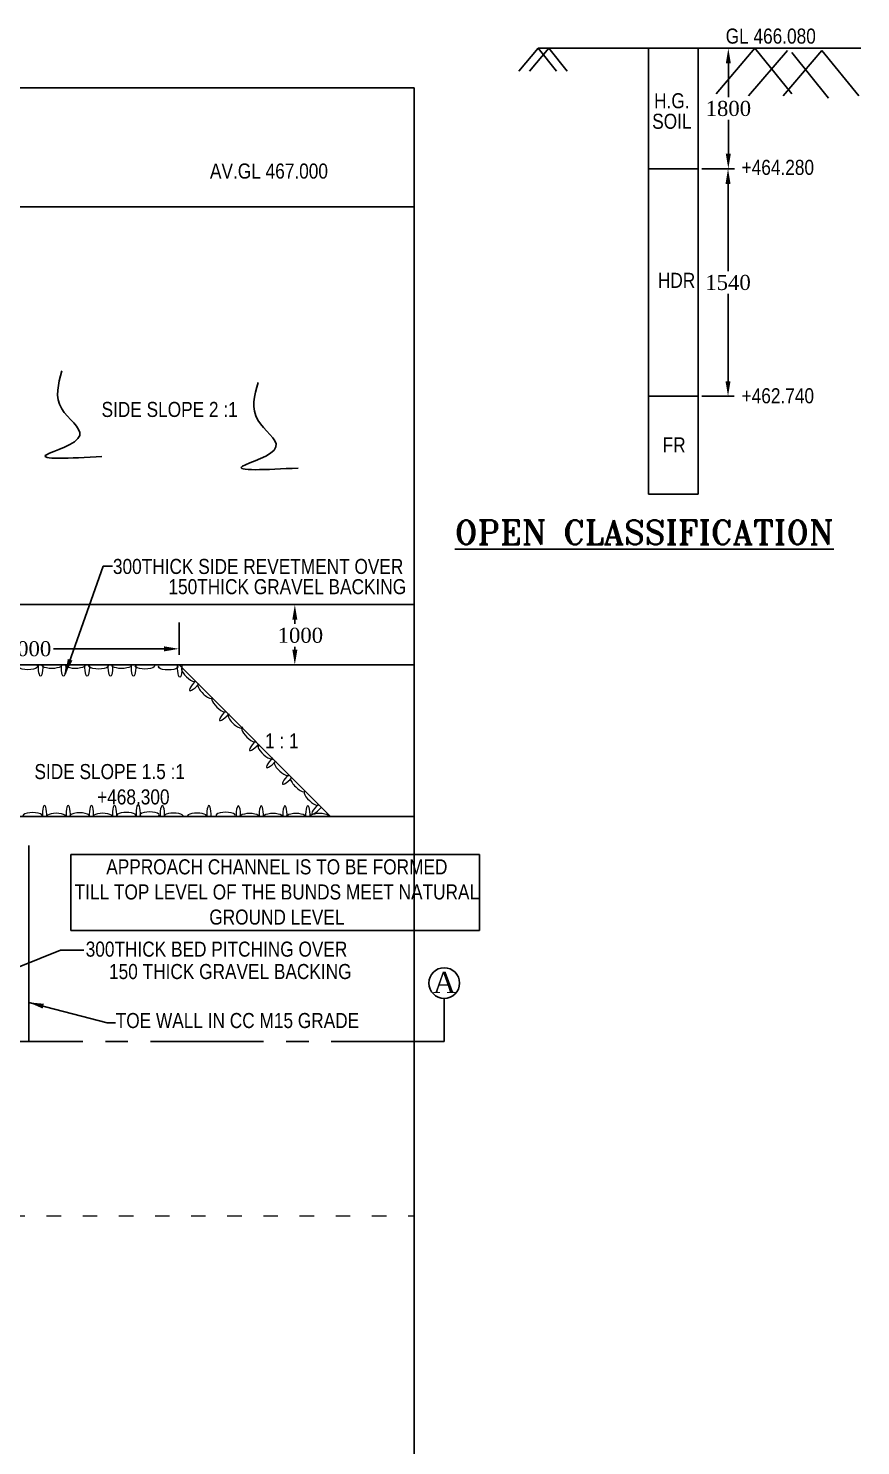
# Model space of a CAD drawing. Header units: millimetres. Extents: x 80 to 6605, y 46 to 2491.
# Drawn here: x 6129.5 to 6267.6, y 886 to 1121.1 of the extents above; entities that cross this region are included whole.
import ezdxf
from ezdxf.enums import TextEntityAlignment as Align

# ---------------------------------------------------------------- set-up
doc = ezdxf.new("R2010")
doc.units = ezdxf.units.MM
doc.linetypes.add('ACAD_ISO03W100', pattern=[30, 12, -18])
doc.linetypes.add('CENTER', pattern=[2, 1.25, -0.25, 0.25, -0.25])
for name, color, linetype in [('MAIN', 7, 'Continuous'), ('SHEET', 3, 'Continuous'), ('TEXT_GENERAL', 4, 'Continuous')]:
    doc.layers.add(name, color=color, linetype=linetype)
doc.styles.add('ARIAL NARROW', font='ARIALN.TTF')
doc.styles.add('ROMANT', font='romant')
doc.styles.get("Standard").update_dxf_attribs({"font": 'times.ttf', "height": 2.5})
doc.styles.add('TNR_2.5', font='times.ttf', dxfattribs={"height": 2.5})
doc.dimstyles.get("Standard").update_dxf_attribs({"dimtxt": 0.18, "dimasz": 0.18, "dimexe": 0.18, "dimexo": 0.0625, "dimgap": 0.09, "dimtad": 0, "dimtih": 1, "dimtoh": 1, "dimdec": 4, "dimzin": 0, "dimdsep": 46, "dimtxsty": 'Standard', "dimcen": 0.09, "dimadec": 0, "dimazin": 0, "dimtfac": 1, "dimtdec": 4, "dimtofl": 0, "dimtmove": 0, "dimatfit": 3, "dimfxl": 1, "dimtolj": 1, "dimtzin": 0, "dimarcsym": 0})
doc.dimstyles.new('STYLE_ESH', dxfattribs={"dimtxt": 2.5, "dimasz": 2.5, "dimexe": 1, "dimexo": 0.625, "dimtad": 0, "dimtih": 1, "dimtoh": 1, "dimdec": 0, "dimlfac": 100, "dimzin": 9, "dimdsep": 46, "dimtxsty": 'TNR_2.5', "dimcen": 2.5, "dimadec": 0, "dimazin": 2, "dimtfac": 1, "dimtdec": 0, "dimtofl": 0, "dimtmove": 2, "dimatfit": 3, "dimfxl": 1, "dimarcsym": 0})

# ---------------------------------------------------------------- blocks, each defined once
blk = doc.blocks.new('*D230')
at = {"color": 0, "lineweight": -2, "transparency": 16777216}
for p, q in [((6154.5, 1022.54), (6154.5, 1017.17)), ((6104.5, 1018.79), (6104.5, 1019.17)), ((6107, 1018.17), (6125.34, 1018.17)), ((6152, 1018.17), (6133.67, 1018.17))]:
    blk.add_line(p, q, dxfattribs=at)
at = {"color": 0, "transparency": 16777216}
for points in [[(6107, 1018.58), (6107, 1017.75), (6104.5, 1018.17)], [(6152, 1018.58), (6152, 1017.75), (6154.5, 1018.17)]]:
    blk.add_solid(points, dxfattribs=at)
at = {"layer": 'Defpoints', "color": 0, "transparency": 16777216}
for p in [(6154.5, 1023.17), (6104.5, 1018.17), (6154.5, 1018.17)]:
    blk.add_point(p, dxfattribs=at)
at = {"color": 0, "transparency": 16777216, "insert": (6129.5, 1018.17), "char_height": 2.5, "attachment_point": 5, "style": 'TNR_2.5'}
blk.add_mtext('5000', dxfattribs=at)
blk = doc.blocks.new('*D231')
at = {"color": 0, "lineweight": -2, "transparency": 16777216}
for p, q in [((6181.03, 1025.51), (6172.71, 1025.51)), ((6173.71, 1023.01), (6173.71, 1022.3)), ((6173.71, 1018.01), (6173.71, 1018.51)), ((6181.03, 1015.51), (6172.71, 1015.51))]:
    blk.add_line(p, q, dxfattribs=at)
at = {"color": 0, "transparency": 16777216}
for points in [[(6173.3, 1023.01), (6174.13, 1023.01), (6173.71, 1025.51)], [(6173.3, 1018.01), (6174.13, 1018.01), (6173.71, 1015.51)]]:
    blk.add_solid(points, dxfattribs=at)
at = {"layer": 'Defpoints', "color": 0, "transparency": 16777216}
for p in [(6181.66, 1025.51), (6173.71, 1015.51), (6181.66, 1015.51)]:
    blk.add_point(p, dxfattribs=at)
at = {"color": 0, "transparency": 16777216, "insert": (6174.63, 1020.4), "char_height": 2.5, "attachment_point": 5, "style": 'TNR_2.5'}
blk.add_mtext('1000', dxfattribs=at)
blk = doc.blocks.new('*D246')
at = {"color": 0, "lineweight": -2, "transparency": 16777216}
for p, q in [((6241.3, 1117.81), (6246.68, 1117.81)), ((6245.68, 1115.31), (6245.68, 1109.71)), ((6245.68, 1100.31), (6245.68, 1105.92)), ((6241.3, 1097.81), (6246.68, 1097.81))]:
    blk.add_line(p, q, dxfattribs=at)
at = {"color": 0, "transparency": 16777216}
for points in [[(6245.26, 1115.31), (6246.09, 1115.31), (6245.68, 1117.81)], [(6245.26, 1100.31), (6246.09, 1100.31), (6245.68, 1097.81)]]:
    blk.add_solid(points, dxfattribs=at)
at = {"layer": 'Defpoints', "color": 0, "transparency": 16777216}
for p in [(6240.68, 1117.81), (6240.68, 1097.81), (6245.68, 1097.81)]:
    blk.add_point(p, dxfattribs=at)
at = {"color": 0, "transparency": 16777216, "insert": (6245.68, 1107.81), "char_height": 2.5, "attachment_point": 5, "style": 'TNR_2.5'}
blk.add_mtext('1800', dxfattribs=at)
blk = doc.blocks.new('*D247')
at = {"color": 0, "lineweight": -2, "transparency": 16777216}
for p, q in [((6241.93, 1097.81), (6246.63, 1097.81)), ((6245.63, 1095.31), (6245.63, 1080.84)), ((6245.63, 1062.57), (6245.63, 1077.05)), ((6241.3, 1060.07), (6246.63, 1060.07))]:
    blk.add_line(p, q, dxfattribs=at)
at = {"color": 0, "transparency": 16777216}
for points in [[(6245.21, 1095.31), (6246.04, 1095.31), (6245.63, 1097.81)], [(6245.21, 1062.57), (6246.04, 1062.57), (6245.63, 1060.07)]]:
    blk.add_solid(points, dxfattribs=at)
at = {"layer": 'Defpoints', "color": 0, "transparency": 16777216}
for p in [(6241.3, 1097.81), (6240.68, 1060.07), (6245.63, 1060.07)]:
    blk.add_point(p, dxfattribs=at)
at = {"color": 0, "transparency": 16777216, "insert": (6245.63, 1078.94), "char_height": 2.5, "attachment_point": 5, "style": 'TNR_2.5'}
blk.add_mtext('1540', dxfattribs=at)

msp = doc.modelspace()

# ---------------------------------------------------------------- linework, layer by layer
at = {"color": 0}
for p, q in [((6214.10996, 1117.81475), (6210.87796, 1114.03822)), ((6215.89696, 1117.81475), (6212.66496, 1114.03822)), ((6214.10996, 1117.81475), (6245.67818, 1117.81475)), ((6214.10996, 1117.81475), (6217.1624, 1114.03822)), ((6214.20494, 1117.81475), (6221.63929, 1117.81475)), ((6215.89696, 1117.81475), (6218.9494, 1114.03822)), ((6232.41383, 1117.92941), (6232.41383, 1043.81475)), ((6240.67818, 1043.81475), (6240.67818, 1117.81475)), ((6240.67818, 1117.81475), (6267.64932, 1117.81475)), ((6250.0962, 1117.81475), (6243.6322, 1110.2617)), ((6255.48287, 1117.45601), (6249.01887, 1109.90296)), ((6250.0962, 1117.81475), (6256.20109, 1110.2617)), ((6261.22865, 1117.45601), (6254.76465, 1109.90296)), ((6256.20109, 1117.09728), (6262.30598, 1109.54423)), ((6261.22865, 1117.45601), (6267.33354, 1109.90296)), ((6193.51275, 1111.22261), (5885.26264, 1111.22261)), ((6193.51275, 1111.22261), (6193.51275, 858.24661)), ((6232.41383, 1097.81475), (6240.67818, 1097.81475)), ((6193.51275, 1091.51216), (6127.26459, 1091.51216)), ((6232.41383, 1060.06868), (6240.67818, 1060.06868)), ((6232.41383, 1043.81475), (6240.67818, 1043.81475)), ((6193.51275, 1025.51216), (6099.50277, 1025.51216)), ((6193.51275, 1015.51216), (6104.50277, 1015.51216)), ((6179.64304, 990.37189), (6154.50277, 1015.51216)), ((6193.51275, 990.37189), (6104.50277, 990.37189)), ((6129.53072, 985.54466), (6129.53072, 953.01216)), ((6136.55, 984.04477), (6136.55, 971.41712)), ((6204.38138, 984.04477), (6136.55, 984.04477)), ((6204.38138, 971.41712), (6204.38138, 984.04477)), ((6136.55, 971.41712), (6204.38138, 971.41712))]:
    msp.add_line(p, q, dxfattribs=at)
at = {"color": 0, "linetype": 'CENTER', "ltscale": 15}
msp.add_line((6198.51275, 953.01216), (5896.55924, 953.01216), dxfattribs=at)
at = {"color": 0}
msp.add_circle((6198.51275, 962.71216), 2.54951, dxfattribs=at)
at = {"color": 0, "lineweight": 5, "extrusion": (0, 0, -1)}
for centre, major_axis, ratio, start_param, end_param in [((6129.39444, 1015.23508), (1.60801, 0), 0.328798741, -0.284518735, 3.426111389), ((6131.506, 1015.1462), (0, -1.5163), 0.238983774, 4.478047346, 8.088323268), ((6133.36313, 1015.4404), (-1.60801, 0), 0.328798741, 3.031898939, 6.392879022), ((6135.31087, 1015.1462), (0, -1.5163), 0.238983774, 4.478047346, 8.088323268), ((6137.25861, 1015.4404), (-1.60801, 0), 0.328798741, 3.031898939, 6.392879022), ((6139.2356, 1015.1462), (0, -1.5163), 0.238983774, 4.478047346, 8.088323268), ((6141.13143, 1015.34988), (1.60801, 0), 0.328798741, -0.284518735, 3.426111389), ((6143.10182, 1015.1462), (0, -1.5163), 0.238983774, 4.478047346, 8.088323268), ((6144.95895, 1015.4404), (-1.60801, 0), 0.328798741, 3.031898939, 6.392879022), ((6146.93594, 1015.1462), (0, -1.5163), 0.238983774, 4.478047346, 8.088323268), ((6148.83177, 1015.34988), (1.60801, 0), 0.328798741, -0.284518735, 3.426111389), ((6152.68794, 1015.19446), (1.60801, 0), 0.328798741, -0.284518735, 3.426111389), ((6154.60995, 1014.99078), (0, -1.5163), 0.238983774, 4.478047346, 8.088323268)]:
    msp.add_ellipse(centre, major_axis=major_axis, ratio=ratio, start_param=start_param, end_param=end_param, dxfattribs=at)
at = {"color": 0, "lineweight": 5}
for centre, major_axis, ratio, start_param, end_param in [((6156.08589, 1013.89497), (1.16081, -1.11276), 0.328798741, 3.031898939, 6.392879022), ((6157.28834, 1012.33474), (-1.04929, -1.0946), 0.238983774, 4.478047346, 8.088323268), ((6158.84108, 1011.10587), (-1.16081, 1.11276), 0.328798741, -0.284518735, 3.426111389), ((6161.14058, 1008.87827), (1.16081, -1.11276), 0.328798741, 3.031898939, 6.392879022), ((6162.27764, 1007.38074), (-1.04929, -1.0946), 0.238983774, 4.478047346, 8.088323268), ((6163.84099, 1006.16425), (-1.16081, 1.11276), 0.328798741, -0.284518735, 3.426111389), ((6166.11406, 1003.90208), (1.16081, -1.11276), 0.328798741, 3.031898939, 6.392879022), ((6167.25112, 1002.40455), (-1.04929, -1.0946), 0.238983774, 4.478047346, 8.088323268), ((6168.88604, 1001.00123), (1.21136, -1.0575), 0.328798741, 3.031898939, 6.392879022), ((6170.06841, 999.55722), (-1.04929, -1.0946), 0.238983774, 4.478047346, 8.088323268), ((6171.55654, 998.27573), (1.21136, -1.0575), 0.328798741, 3.031898939, 6.392879022), ((6172.73891, 996.83171), (-1.04929, -1.0946), 0.238983774, 4.478047346, 8.088323268), ((6174.2188, 995.63242), (-1.16081, 1.11276), 0.328798741, -0.284518735, 3.426111389), ((6147.71296, 990.79166), (0, 1.5163), 0.238983774, 4.478047346, 8.088323268), ((6176.49188, 993.37024), (1.16081, -1.11276), 0.328798741, 3.031898939, 6.392879022), ((6177.62893, 991.87271), (-1.04929, -1.0946), 0.238983774, 4.478047346, 8.088323268), ((6130.18829, 990.4593), (1.60801, 0), 0.328798741, -0.284518735, 3.426111389), ((6132.15958, 990.64669), (0, 1.5163), 0.238983774, 4.478047346, 8.088323268), ((6134.10732, 990.35248), (-1.60801, 0), 0.328798741, 3.031898939, 6.392879022), ((6136.0843, 990.64669), (0, 1.5163), 0.238983774, 4.478047346, 8.088323268), ((6137.98014, 990.44301), (1.60801, 0), 0.328798741, -0.284518735, 3.426111389), ((6139.95052, 990.64669), (0, 1.5163), 0.238983774, 4.478047346, 8.088323268), ((6141.80766, 990.35248), (-1.60801, 0), 0.328798741, 3.031898939, 6.392879022), ((6143.78464, 990.64669), (0, 1.5163), 0.238983774, 4.478047346, 8.088323268), ((6145.73598, 990.49745), (-1.60801, 0), 0.328798741, 3.031898939, 6.392879022), ((6149.6088, 990.58798), (1.60801, 0), 0.328798741, -0.284518735, 3.426111389), ((6151.72035, 990.67686), (0, 1.5163), 0.238983774, 4.478047346, 8.088323268), ((6153.57749, 990.38265), (-1.60801, 0), 0.328798741, 3.031898939, 6.392879022), ((6157.47296, 990.38265), (-1.60801, 0), 0.328798741, 3.031898939, 6.392879022), ((6159.44995, 990.67686), (0, 1.5163), 0.238983774, 4.478047346, 8.088323268), ((6162.22333, 990.51831), (1.60801, 0), 0.328798741, -0.284518735, 3.426111389), ((6164.33488, 990.60719), (0, 1.5163), 0.238983774, 4.478047346, 8.088323268), ((6166.19202, 990.31298), (-1.60801, 0), 0.328798741, 3.031898939, 6.392879022), ((6168.13976, 990.60719), (0, 1.5163), 0.238983774, 4.478047346, 8.088323268), ((6170.08749, 990.31298), (-1.60801, 0), 0.328798741, 3.031898939, 6.392879022), ((6172.06448, 990.60719), (0, 1.5163), 0.238983774, 4.478047346, 8.088323268), ((6173.92161, 990.31298), (-1.60801, 0), 0.328798741, 3.031898939, 6.392879022), ((6175.86936, 990.60719), (0, 1.5163), 0.238983774, 4.478047346, 8.088323268), ((6177.81709, 990.31298), (-1.60801, 0), 0.328798741, 3.031898939, 6.392879022)]:
    msp.add_ellipse(centre, major_axis=major_axis, ratio=ratio, start_param=start_param, end_param=end_param, dxfattribs=at)
at = {"color": 0}
for points in [[(6135.04127, 1064.27111), (6135.00623, 1058.01335), (6138.01268, 1053.59023), (6132.46725, 1050.37086), (6141.6962, 1050.06854)], [(6167.60919, 1062.36598), (6167.57415, 1056.10822), (6170.58061, 1051.6851), (6165.03517, 1048.46572), (6174.26412, 1048.16341)]]:
    msp.add_spline(points, degree=3, dxfattribs=at)
at = {"layer": 'TEXT_GENERAL', "color": 0, "linetype": 'ACAD_ISO03W100', "lineweight": 5, "ltscale": 0.2}
msp.add_line((6108.50277, 924.07263), (6193.51275, 924.07263), dxfattribs=at)

# ---------------------------------------------------------------- texts
at = {"color": 0, "style": 'ROMANT'}
msp.add_text('%%UOPEN CLASSIFICATION', height=4, dxfattribs=at).set_placement((6200.26853, 1035.50378))
at = {"color": 0, "insert": (6196.64779, 964.56522), "char_height": 3.5, "width": 4.365, "attachment_point": 1}
msp.add_mtext('A', dxfattribs=at)
at = {"layer": 'MAIN', "color": 0, "lineweight": 5, "style": 'ARIAL NARROW'}
for s, p in [('300THICK BED PITCHING OVER', (6138.99157, 969.59494)), ('150 THICK GRAVEL BACKING', (6142.86736, 965.88036))]:
    msp.add_text(s, height=2.5, dxfattribs=at).set_placement(p, align=Align.TOP_LEFT)
msp.add_text('TOE WALL IN CC M15 GRADE', height=2.5, dxfattribs=at).set_placement((6184.39101, 954.50006), align=Align.BOTTOM_RIGHT)
at = {"layer": 'SHEET', "color": 0, "insert": (6170.72657, 977.81451), "char_height": 2.5, "width": 67.7647059, "attachment_point": 5}
msp.add_mtext('{\\fArial Narrow|b0|i0|c0|p34;APPROACH CHANNEL IS TO BE FORMED \\PTILL TOP LEVEL OF THE BUNDS MEET NATURAL GROUND LEVEL }', dxfattribs=at)
at = {"layer": 'TEXT_GENERAL', "color": 0, "lineweight": 5, "style": 'ARIAL NARROW'}
for s, p in [('GL 466.080', (6252.72066, 1119.83219)), ('H.G.', (6236.30241, 1109.10825)), ('SOIL', (6236.30241, 1105.70184)), ('AV.GL 467.000', (6169.41727, 1097.44107)), ('+464.280', (6253.89524, 1098.05806)), ('HDR', (6237.08633, 1079.30875)), ('+462.740', (6253.89524, 1060.15894)), ('FR', (6236.68283, 1051.99735)), ('1 : 1', (6171.55872, 1002.90287))]:
    msp.add_text(s, height=2.5, dxfattribs=at).set_placement(p, align=Align.MIDDLE)
for s, p in [('SIDE SLOPE 2 :1', (6164.22655, 1055.89016)), ('SIDE SLOPE 1.5 :1', (6155.47639, 995.80635))]:
    msp.add_text(s, height=2.5, dxfattribs=at).set_placement(p, align=Align.BOTTOM_RIGHT)
for s, p in [('300THICK SIDE REVETMENT OVER', (6143.51499, 1033.09124)), ('150THICK GRAVEL BACKING', (6152.73286, 1029.73492))]:
    msp.add_text(s, height=2.5, dxfattribs=at).set_placement(p, align=Align.TOP_LEFT)
at = {"layer": 'TEXT_GENERAL', "color": 0, "lineweight": 9, "style": 'ARIAL NARROW'}
msp.add_text('+468.300', height=2.5, dxfattribs=at).set_placement((6140.88536, 992.35142))

# ---------------------------------------------------------------- dimensions: what is measured, and where the dimension line sits
at = {"color": 0}
for base, p1, p2, text, picture, middle in [((6245.67818, 1097.81475), (6240.67818, 1117.81475), (6240.67818, 1097.81475), '1800', '*D246', (6245.67818, 1107.81475)), ((6245.62811, 1060.06868), (6241.30318, 1097.81475), (6240.67818, 1060.06868), '1540', '*D247', (6245.62811, 1078.94172))]:
    dim = msp.add_linear_dim(base=base, p1=p1, p2=p2, angle=90, text=text, dimstyle='STYLE_ESH', dxfattribs=at)
    dim.commit()
    dim.dimension.update_dxf_attribs({"geometry": picture, "text_midpoint": middle})
dim = msp.add_linear_dim(base=(6173.71167, 1015.51216), p1=(6181.65626, 1025.51216), p2=(6181.65626, 1015.51216), angle=90, dimstyle='STYLE_ESH', dxfattribs=at)
dim.commit()
dim.dimension.update_dxf_attribs({"geometry": '*D231', "text_midpoint": (6174.62834, 1020.40405), "dimtype": 160})
dim = msp.add_linear_dim(base=(6154.50277, 1018.16588), p1=(6104.50277, 1018.16588), p2=(6154.50277, 1023.16656), dimstyle='STYLE_ESH', dxfattribs=at)
dim.commit()
dim.dimension.update_dxf_attribs({"geometry": '*D230', "text_midpoint": (6129.50277, 1018.16588)})

# ---------------------------------------------------------------- leaders
for points, dimstyle, override in [([(6135.57859, 1013.99455), (6141.88075, 1031.90265), (6143.4604, 1031.90265)], 'STYLE_ESH', {"dimgap": 0.625, "dimtad": 0}), ([(6123.89354, 963.79353), (6134.81607, 968.16123), (6138.67026, 968.16123)], 'STYLE_ESH', {"dimgap": 0.625, "dimtad": 0}), ([(6129.53072, 959.51458), (6142.54825, 956.11805), (6143.91203, 956.11805)], 'STYLE_ESH', {"dimgap": 0.625, "dimtad": 0}), ([(6198.51275, 960.16265), (6198.51275, 953.01216)], 'Standard', {"dimgap": 0.09, "dimtad": 0})]:
    msp.add_leader(points, dimstyle=dimstyle, override=override, dxfattribs=at)

doc.saveas('drawing.dxf')
